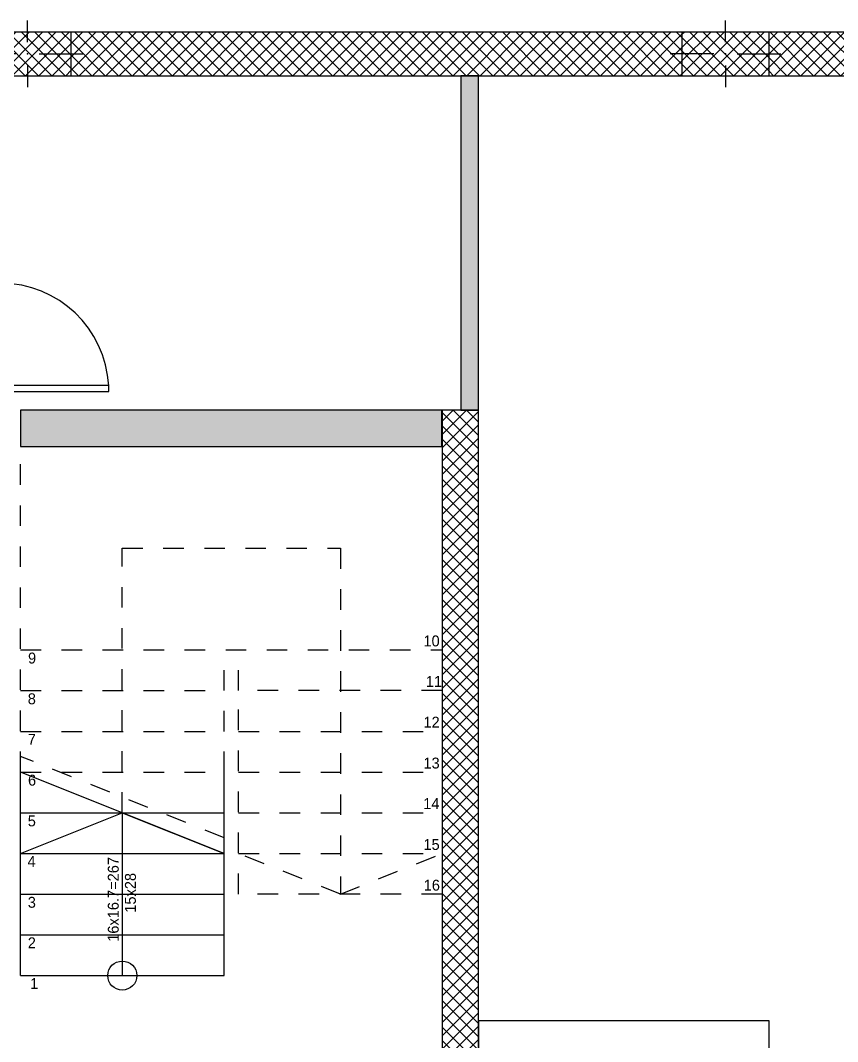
# Model space of a CAD drawing. Extents: x 613552 to 673048, y -929939 to -887889.
# Drawn here: x 636056 to 641676, y -902973 to -895949 of the extents above; entities that cross this region are included whole.
import ezdxf

# ---------------------------------------------------------------- set-up
doc = ezdxf.new("R2010")
doc.units = 0
doc.linetypes.add('DASHED', pattern=[282.222223, 141.111112, -141.111112])
for name, color, linetype in [('ARCHICAD_DOORS_PEN_NO__61', 251, 'CONTINUOUS'), ('DRAWING___FIGURE_PEN_NO__0', 251, 'CONTINUOUS'), ('STRUCTURAL_-_BEARING', 7, 'CONTINUOUS'), ('STRUCTURAL_-_BEARING_PEN_0', 14, 'CONTINUOUS'), ('STRUCTURAL_-_BEARING_PEN_1', 251, 'CONTINUOUS'), ('STRUCTURAL_-_BEARING_PEN_2', 8, 'CONTINUOUS'), ('STRUCTURAL_-_BEARING_PEN_3', 214, 'CONTINUOUS'), ('STRUCTURAL_-_BEARING_PEN_N', 7, 'CONTINUOUS')]:
    doc.layers.add(name, color=color, linetype=linetype)

# ---------------------------------------------------------------- blocks, each defined once
blk = doc.blocks.new('SLAB_1', base_point=(539566.4, -896139.8))
at = {"layer": 'STRUCTURAL_-_BEARING_PEN_N', "color": 7, "linetype": 'CONTINUOUS', "flags": 128}
blk.add_lwpolyline([(560266.4, -905289.8), (562266.4, -905289.8), (562266.4, -903439.8), (560266.4, -903439.8)], close=True, dxfattribs=at)
blk = doc.blocks.new('*X102')
at = {"layer": 'STRUCTURAL_-_BEARING', "color": 18, "linetype": 'CONTINUOUS'}
for p, q in [((560016.4, -898815.5), (560092.2, -898739.7)), ((560016.4, -898907.5), (560184.2, -898739.7)), ((560016.4, -898999.4), (560266.4, -898749.4)), ((560266.4, -898914), (560092.1, -898739.7)), ((560266.4, -898822), (560184.1, -898739.7)), ((560266.4, -899005.9), (560016.4, -898755.9)), ((560016.4, -899091.3), (560266.4, -898841.3)), ((560266.4, -899097.8), (560016.4, -898847.8)), ((560016.4, -899183.2), (560266.4, -898933.2)), ((560266.4, -899189.7), (560016.4, -898939.7)), ((560016.4, -899275.2), (560266.4, -899025.2)), ((560266.4, -899281.7), (560016.4, -899031.7)), ((560016.4, -899367.1), (560266.4, -899117.1)), ((560266.4, -899373.6), (560016.4, -899123.6)), ((560016.4, -899459), (560266.4, -899209)), ((560266.4, -899465.5), (560016.4, -899215.5)), ((560016.4, -899550.9), (560266.4, -899300.9)), ((560266.4, -899557.4), (560016.4, -899307.4)), ((560016.4, -899642.9), (560266.4, -899392.9)), ((560266.4, -899649.4), (560016.4, -899399.4)), ((560016.4, -899734.8), (560266.4, -899484.8)), ((560266.4, -899741.3), (560016.4, -899491.3)), ((560016.4, -899826.7), (560266.4, -899576.7)), ((560266.4, -899833.2), (560016.4, -899583.2)), ((560016.4, -899918.6), (560266.4, -899668.6)), ((560266.4, -899925.1), (560016.4, -899675.1)), ((560016.4, -900010.6), (560266.4, -899760.6)), ((560266.4, -900017.1), (560016.4, -899767.1)), ((560016.4, -900102.5), (560266.4, -899852.5)), ((560266.4, -900109), (560016.4, -899859)), ((560016.4, -900194.4), (560266.4, -899944.4)), ((560266.4, -900200.9), (560016.4, -899950.9)), ((560016.4, -900286.3), (560266.4, -900036.3)), ((560266.4, -900292.8), (560016.4, -900042.8)), ((560016.4, -900378.3), (560266.4, -900128.3)), ((560266.4, -900384.7), (560016.4, -900134.7)), ((560016.4, -900470.2), (560266.4, -900220.2)), ((560266.4, -900476.7), (560016.4, -900226.7)), ((560016.4, -900562.1), (560266.4, -900312.1)), ((560266.4, -900568.6), (560016.4, -900318.6)), ((560016.4, -900654), (560266.4, -900404)), ((560266.4, -900660.5), (560016.4, -900410.5)), ((560016.4, -900745.9), (560266.4, -900495.9)), ((560266.4, -900752.4), (560016.4, -900502.4)), ((560016.4, -900837.9), (560266.4, -900587.9)), ((560266.4, -900844.4), (560016.4, -900594.4)), ((560016.4, -900929.8), (560266.4, -900679.8)), ((560266.4, -900936.3), (560016.4, -900686.3)), ((560016.4, -901021.7), (560266.4, -900771.7)), ((560266.4, -901028.2), (560016.4, -900778.2)), ((560016.4, -901113.6), (560266.4, -900863.6)), ((560266.4, -901120.1), (560016.4, -900870.1)), ((560016.4, -901205.6), (560266.4, -900955.6)), ((560266.4, -901212.1), (560016.4, -900962.1)), ((560016.4, -901297.5), (560266.4, -901047.5)), ((560266.4, -901304), (560016.4, -901054)), ((560016.4, -901389.4), (560266.4, -901139.4)), ((560266.4, -901395.9), (560016.4, -901145.9)), ((560016.4, -901481.3), (560266.4, -901231.3)), ((560266.4, -901487.8), (560016.4, -901237.8)), ((560016.4, -901573.3), (560266.4, -901323.3)), ((560266.4, -901579.8), (560016.4, -901329.8)), ((560016.4, -901665.2), (560266.4, -901415.2)), ((560266.4, -901671.7), (560016.4, -901421.7)), ((560016.4, -901757.1), (560266.4, -901507.1)), ((560266.4, -901763.6), (560016.4, -901513.6)), ((560016.4, -901849), (560266.4, -901599)), ((560266.4, -901855.5), (560016.4, -901605.5)), ((560016.4, -901941), (560266.4, -901691)), ((560266.4, -901947.5), (560016.4, -901697.5)), ((560016.4, -902032.9), (560266.4, -901782.9)), ((560266.4, -902039.4), (560016.4, -901789.4)), ((560016.4, -902124.8), (560266.4, -901874.8)), ((560266.4, -902131.3), (560016.4, -901881.3)), ((560016.4, -902216.7), (560266.4, -901966.7)), ((560266.4, -902223.2), (560016.4, -901973.2)), ((560016.4, -902308.7), (560266.4, -902058.7)), ((560266.4, -902315.2), (560016.4, -902065.2)), ((560016.4, -902400.6), (560266.4, -902150.6)), ((560266.4, -902407.1), (560016.4, -902157.1)), ((560016.4, -902492.5), (560266.4, -902242.5)), ((560266.4, -902499), (560016.4, -902249)), ((560016.4, -902584.4), (560266.4, -902334.4)), ((560266.4, -902590.9), (560016.4, -902340.9)), ((560016.4, -902676.3), (560266.4, -902426.3)), ((560266.4, -902682.8), (560016.4, -902432.8)), ((560016.4, -902768.3), (560266.4, -902518.3)), ((560266.4, -902774.8), (560016.4, -902524.8)), ((560016.4, -902860.2), (560266.4, -902610.2)), ((560266.4, -902866.7), (560016.4, -902616.7)), ((560016.4, -902952.1), (560266.4, -902702.1)), ((560266.4, -902958.6), (560016.4, -902708.6)), ((560016.4, -903044), (560266.4, -902794)), ((560266.4, -903050.5), (560016.4, -902800.5)), ((560016.4, -903136), (560266.4, -902886)), ((560266.4, -903142.5), (560016.4, -902892.5)), ((560016.4, -903227.9), (560266.4, -902977.9)), ((560266.4, -903234.4), (560016.4, -902984.4)), ((560016.4, -903319.8), (560266.4, -903069.8)), ((560266.4, -903326.3), (560016.4, -903076.3)), ((560016.4, -903411.7), (560266.4, -903161.7)), ((560266.4, -903418.2), (560016.4, -903168.2)), ((560196, -903439.8), (560016.4, -903260.2)), ((560080.3, -903439.8), (560266.4, -903253.7)), ((560104.1, -903439.8), (560016.4, -903352.1)), ((560172.2, -903439.8), (560266.4, -903345.6)), ((560264.1, -903439.8), (560266.4, -903437.5))]:
    blk.add_line(p, q, dxfattribs=at)
blk = doc.blocks.new('WALL_5', base_point=(560016.4, -898739.7))
at = {"layer": 'STRUCTURAL_-_BEARING_PEN_0', "color": 14, "linetype": 'CONTINUOUS', "flags": 128}
for points in [[(560016.4, -898739.7), (560016.4, -903439.8)], [(560266.4, -898739.7), (560016.4, -898739.7)], [(560266.4, -903189.8), (560266.4, -898739.7)], [(560016.4, -903439.8), (560266.4, -903439.8)]]:
    blk.add_lwpolyline(points, dxfattribs=at)
at = {"layer": 'STRUCTURAL_-_BEARING', "color": 18, "linetype": 'CONTINUOUS'}
blk.add_blockref('*X102', (0, 0), dxfattribs=at)
blk = doc.blocks.new('*X128')
at = {"layer": 'STRUCTURAL_-_BEARING_PEN_1', "color": 251, "linetype": 'CONTINUOUS'}
for p, q in [((562266.4, -896197.9), (562324.4, -896139.8)), ((562266.4, -896289.8), (562416.4, -896139.8)), ((562266.4, -896381.7), (562508.3, -896139.8)), ((562572.3, -896439.8), (562272.3, -896139.8)), ((562300.2, -896439.8), (562600.2, -896139.8)), ((562664.2, -896439.8), (562364.2, -896139.8)), ((562392.1, -896439.8), (562692.1, -896139.8)), ((562756.1, -896439.8), (562456.1, -896139.8)), ((562484.1, -896439.8), (562784.1, -896139.8)), ((562848, -896439.8), (562548, -896139.8)), ((562576, -896439.8), (562876, -896139.8)), ((562940, -896439.8), (562640, -896139.8)), ((562667.9, -896439.8), (562967.9, -896139.8)), ((563031.9, -896439.8), (562731.9, -896139.8)), ((562759.8, -896439.8), (563059.8, -896139.8)), ((563123.8, -896439.8), (562823.8, -896139.8)), ((562851.8, -896439.8), (563151.8, -896139.8)), ((563215.7, -896439.8), (562915.7, -896139.8)), ((562943.7, -896439.8), (563243.7, -896139.8)), ((563307.7, -896439.8), (563007.7, -896139.8)), ((563035.6, -896439.8), (563335.6, -896139.8)), ((563399.6, -896439.8), (563099.6, -896139.8)), ((563127.5, -896439.8), (563427.5, -896139.8)), ((563491.5, -896439.8), (563191.5, -896139.8)), ((563219.5, -896439.8), (563519.5, -896139.8)), ((563583.4, -896439.8), (563283.4, -896139.8)), ((563311.4, -896439.8), (563611.4, -896139.8)), ((563675.4, -896439.8), (563375.4, -896139.8)), ((563403.3, -896439.8), (563703.3, -896139.8)), ((563767.3, -896439.8), (563467.3, -896139.8)), ((563495.2, -896439.8), (563795.2, -896139.8)), ((563859.2, -896439.8), (563559.2, -896139.8)), ((563587.2, -896439.8), (563887.2, -896139.8)), ((563951.1, -896439.8), (563651.1, -896139.8)), ((563679.1, -896439.8), (563979.1, -896139.8)), ((564043.1, -896439.8), (563743.1, -896139.8)), ((563771, -896439.8), (564071, -896139.8)), ((564135, -896439.8), (563835, -896139.8)), ((563862.9, -896439.8), (564162.9, -896139.8)), ((564226.9, -896439.8), (563926.9, -896139.8)), ((563954.8, -896439.8), (564254.8, -896139.8)), ((564318.8, -896439.8), (564018.8, -896139.8)), ((564046.8, -896439.8), (564346.8, -896139.8)), ((564410.8, -896439.8), (564110.8, -896139.8)), ((564138.7, -896439.8), (564438.7, -896139.8)), ((564502.7, -896439.8), (564202.7, -896139.8)), ((564230.6, -896439.8), (564530.6, -896139.8)), ((564594.6, -896439.8), (564294.6, -896139.8)), ((564322.5, -896439.8), (564622.5, -896139.8)), ((564686.5, -896439.8), (564386.5, -896139.8)), ((564414.5, -896439.8), (564714.5, -896139.8)), ((564778.5, -896439.8), (564478.5, -896139.8)), ((564506.4, -896439.8), (564806.4, -896139.8)), ((564870.4, -896439.8), (564570.4, -896139.8)), ((564598.3, -896439.8), (564898.3, -896139.8)), ((564962.3, -896439.8), (564662.3, -896139.8)), ((564690.2, -896439.8), (564990.2, -896139.8)), ((565054.2, -896439.8), (564754.2, -896139.8)), ((564782.2, -896439.8), (565082.2, -896139.8)), ((565146.1, -896439.8), (564846.1, -896139.8)), ((564874.1, -896439.8), (565174.1, -896139.8)), ((565238.1, -896439.8), (564938.1, -896139.8)), ((564966, -896439.8), (565266, -896139.8)), ((565330, -896439.8), (565030, -896139.8)), ((565057.9, -896439.8), (565357.9, -896139.8)), ((565421.9, -896439.8), (565121.9, -896139.8)), ((565149.9, -896439.8), (565449.9, -896139.8)), ((565513.8, -896439.8), (565213.8, -896139.8)), ((565241.8, -896439.8), (565541.8, -896139.8)), ((565605.8, -896439.8), (565305.8, -896139.8)), ((565333.7, -896439.8), (565633.7, -896139.8)), ((565697.7, -896439.8), (565397.7, -896139.8)), ((565425.6, -896439.8), (565725.6, -896139.8)), ((565789.6, -896439.8), (565489.6, -896139.8)), ((565517.6, -896439.8), (565817.6, -896139.8)), ((565881.5, -896439.8), (565581.5, -896139.8)), ((565609.5, -896439.8), (565909.5, -896139.8)), ((565973.5, -896439.8), (565673.5, -896139.8)), ((565701.4, -896439.8), (566001.4, -896139.8)), ((566065.4, -896439.8), (565765.4, -896139.8)), ((565793.3, -896439.8), (566093.3, -896139.8)), ((566157.3, -896439.8), (565857.3, -896139.8)), ((565885.3, -896439.8), (566185.3, -896139.8)), ((566249.2, -896439.8), (565949.2, -896139.8)), ((565977.2, -896439.8), (566277.2, -896139.8)), ((566341.2, -896439.8), (566041.2, -896139.8)), ((566069.1, -896439.8), (566366.4, -896142.5)), ((566366.4, -896373.1), (566133.1, -896139.8)), ((566366.4, -896281.2), (566225, -896139.8)), ((566366.4, -896189.3), (566316.9, -896139.8)), ((562480.4, -896439.8), (562266.4, -896225.8)), ((566161, -896439.8), (566366.4, -896234.4)), ((562388.4, -896439.8), (562266.4, -896317.8)), ((566252.9, -896439.8), (566366.4, -896326.3)), ((562296.5, -896439.8), (562266.4, -896409.7)), ((566344.9, -896439.8), (566366.4, -896418.3))]:
    blk.add_line(p, q, dxfattribs=at)
blk = doc.blocks.new('*X129')
at = {"layer": 'STRUCTURAL_-_BEARING_PEN_1', "color": 251, "linetype": 'CONTINUOUS'}
for p, q in [((557466.4, -896217.8), (557544.4, -896139.8)), ((557466.4, -896309.7), (557636.3, -896139.8)), ((557466.4, -896401.7), (557728.3, -896139.8)), ((557792.2, -896439.8), (557492.2, -896139.8)), ((557520.2, -896439.8), (557820.2, -896139.8)), ((557884.2, -896439.8), (557584.2, -896139.8)), ((557612.1, -896439.8), (557912.1, -896139.8)), ((557976.1, -896439.8), (557676.1, -896139.8)), ((557704, -896439.8), (558004, -896139.8)), ((558068, -896439.8), (557768, -896139.8)), ((557796, -896439.8), (558096, -896139.8)), ((558159.9, -896439.8), (557859.9, -896139.8)), ((557887.9, -896439.8), (558187.9, -896139.8)), ((558251.9, -896439.8), (557951.9, -896139.8)), ((557979.8, -896439.8), (558279.8, -896139.8)), ((558343.8, -896439.8), (558043.8, -896139.8)), ((558071.7, -896439.8), (558371.7, -896139.8)), ((558435.7, -896439.8), (558135.7, -896139.8)), ((558163.6, -896439.8), (558463.6, -896139.8)), ((558527.6, -896439.8), (558227.6, -896139.8)), ((558255.6, -896439.8), (558555.6, -896139.8)), ((558619.6, -896439.8), (558319.6, -896139.8)), ((558347.5, -896439.8), (558647.5, -896139.8)), ((558711.5, -896439.8), (558411.5, -896139.8)), ((558439.4, -896439.8), (558739.4, -896139.8)), ((558803.4, -896439.8), (558503.4, -896139.8)), ((558531.3, -896439.8), (558831.3, -896139.8)), ((558895.3, -896439.8), (558595.3, -896139.8)), ((558623.3, -896439.8), (558923.3, -896139.8)), ((558987.2, -896439.8), (558687.2, -896139.8)), ((558715.2, -896439.8), (559015.2, -896139.8)), ((559079.2, -896439.8), (558779.2, -896139.8)), ((558807.1, -896439.8), (559107.1, -896139.8)), ((559171.1, -896439.8), (558871.1, -896139.8)), ((558899, -896439.8), (559199, -896139.8)), ((559263, -896439.8), (558963, -896139.8)), ((558991, -896439.8), (559291, -896139.8)), ((559354.9, -896439.8), (559054.9, -896139.8)), ((559082.9, -896439.8), (559382.9, -896139.8)), ((559446.9, -896439.8), (559146.9, -896139.8)), ((559174.8, -896439.8), (559474.8, -896139.8)), ((559538.8, -896439.8), (559238.8, -896139.8)), ((559266.7, -896439.8), (559566.7, -896139.8)), ((559630.7, -896439.8), (559330.7, -896139.8)), ((559358.7, -896439.8), (559658.7, -896139.8)), ((559722.6, -896439.8), (559422.6, -896139.8)), ((559450.6, -896439.8), (559750.6, -896139.8)), ((559814.6, -896439.8), (559514.6, -896139.8)), ((559542.5, -896439.8), (559842.5, -896139.8)), ((559906.5, -896439.8), (559606.5, -896139.8)), ((559634.4, -896439.8), (559934.4, -896139.8)), ((559998.4, -896439.8), (559698.4, -896139.8)), ((559726.4, -896439.8), (560026.4, -896139.8)), ((560090.3, -896439.8), (559790.3, -896139.8)), ((559818.3, -896439.8), (560118.3, -896139.8)), ((560182.3, -896439.8), (559882.3, -896139.8)), ((559910.2, -896439.8), (560210.2, -896139.8)), ((560274.2, -896439.8), (559974.2, -896139.8)), ((560002.1, -896439.8), (560302.1, -896139.8)), ((560366.1, -896439.8), (560066.1, -896139.8)), ((560094, -896439.8), (560394, -896139.8)), ((560458, -896439.8), (560158, -896139.8)), ((560186, -896439.8), (560486, -896139.8)), ((560550, -896439.8), (560250, -896139.8)), ((560277.9, -896439.8), (560577.9, -896139.8)), ((560641.9, -896439.8), (560341.9, -896139.8)), ((560369.8, -896439.8), (560669.8, -896139.8)), ((560733.8, -896439.8), (560433.8, -896139.8)), ((560461.7, -896439.8), (560761.7, -896139.8)), ((560825.7, -896439.8), (560525.7, -896139.8)), ((560553.7, -896439.8), (560853.7, -896139.8)), ((560917.6, -896439.8), (560617.6, -896139.8)), ((560645.6, -896439.8), (560945.6, -896139.8)), ((561009.6, -896439.8), (560709.6, -896139.8)), ((560737.5, -896439.8), (561037.5, -896139.8)), ((561101.5, -896439.8), (560801.5, -896139.8)), ((560829.4, -896439.8), (561129.4, -896139.8)), ((561193.4, -896439.8), (560893.4, -896139.8)), ((560921.4, -896439.8), (561221.4, -896139.8)), ((561285.3, -896439.8), (560985.3, -896139.8)), ((561013.3, -896439.8), (561313.3, -896139.8)), ((561377.3, -896439.8), (561077.3, -896139.8)), ((561105.2, -896439.8), (561405.2, -896139.8)), ((561469.2, -896439.8), (561169.2, -896139.8)), ((561197.1, -896439.8), (561497.1, -896139.8)), ((561561.1, -896439.8), (561261.1, -896139.8)), ((561289.1, -896439.8), (561589.1, -896139.8)), ((561653, -896439.8), (561353, -896139.8)), ((561381, -896439.8), (561666.4, -896154.4)), ((561666.4, -896361.2), (561445, -896139.8)), ((561666.4, -896269.3), (561536.9, -896139.8)), ((561666.4, -896177.4), (561628.8, -896139.8)), ((557700.3, -896439.8), (557466.4, -896205.9)), ((561472.9, -896439.8), (561666.4, -896246.3)), ((557608.4, -896439.8), (557466.4, -896297.8)), ((561564.8, -896439.8), (561666.4, -896338.2)), ((557516.5, -896439.8), (557466.4, -896389.7)), ((561656.8, -896439.8), (561666.4, -896430.2))]:
    blk.add_line(p, q, dxfattribs=at)
blk = doc.blocks.new('WALL_12', base_point=(539566.4, -896139.8))
at = {"layer": 'STRUCTURAL_-_BEARING_PEN_N', "color": 7, "linetype": 'CONTINUOUS', "flags": 128}
for points in [[(584366.4, -896139.8), (539566.4, -896139.8)], [(539866.4, -896439.8), (584066.4, -896439.8)]]:
    blk.add_lwpolyline(points, dxfattribs=at)
at = {"layer": 'STRUCTURAL_-_BEARING_PEN_1', "color": 251, "linetype": 'CONTINUOUS'}
for name in ['*X129', '*X128']:
    blk.add_blockref(name, (0, 0), dxfattribs=at)
blk = doc.blocks.new('*U133')
at = {"layer": 'STRUCTURAL_-_BEARING_PEN_2', "color": 8, "linetype": 'CONTINUOUS'}
for points in [[(556866.4, -897839.7), (556866.4, -896439.8), (556981.4, -897839.7)], [(556981.4, -897839.7), (556866.4, -896439.8), (556981.4, -896439.8)], [(556981.4, -897839.7), (556981.4, -896439.8), (556986.4, -897839.7)], [(556986.4, -897839.7), (556981.4, -896439.8), (556986.4, -896439.8)]]:
    blk.add_solid(points, dxfattribs=at)
blk = doc.blocks.new('*U134')
at = {"layer": 'STRUCTURAL_-_BEARING_PEN_2', "color": 8, "linetype": 'CONTINUOUS'}
for points in [[(556866.4, -898739.7), (556866.4, -898639.7), (556981.4, -898739.7)], [(556981.4, -898739.7), (556866.4, -898639.7), (556981.4, -898639.7)], [(556981.4, -898739.7), (556981.4, -898639.7), (556986.4, -898739.7)], [(556986.4, -898739.7), (556981.4, -898639.7), (556986.4, -898639.7)]]:
    blk.add_solid(points, dxfattribs=at)
blk = doc.blocks.new('D1_14')
at = {"layer": 'ARCHICAD_DOORS_PEN_NO__61', "color": 251, "linetype": 'CONTINUOUS'}
for p, q in [((372, 744), (332, 744)), ((332, 744), (332, 0)), ((372, 0), (372, 744)), ((-387, 24), (-437, 24)), ((-437, 24), (-437, 5)), ((-437, 5), (-387, 5)), ((-400, 5), (-437, 5)), ((-375, 5), (-400, 5)), ((-400, 5), (-400, 0)), ((-400, 0), (-400, 5)), ((-400, 0), (-375, 0)), ((-372, 0), (-400, 0)), ((-400, 0), (-400, -115)), ((-400, -115), (-400, 0)), ((-387, 5), (-387, 24)), ((-375, 0), (-375, 5)), ((-372, -40), (-372, 0)), ((332, 0), (372, 0)), ((400, 0), (372, 0)), ((372, 0), (372, -40)), ((400, 5), (375, 5)), ((375, 5), (375, 0)), ((375, 0), (400, 0)), ((437, 24), (387, 24)), ((387, 24), (387, 5)), ((387, 5), (437, 5)), ((400, 0), (400, 5)), ((400, 0), (400, 5)), ((400, 5), (437, 5)), ((400, -115), (400, 0)), ((400, -115), (400, 0)), ((437, 5), (437, 24)), ((-360, -40), (-372, -40)), ((-360, -115), (-360, -40)), ((372, -40), (360, -40)), ((360, -40), (360, -115)), ((-387, -115), (-437, -115)), ((-437, -115), (-437, -134)), ((-400, -115), (-437, -115)), ((-437, -134), (-387, -134)), ((-400, -115), (-360, -115)), ((-387, -134), (-387, -115)), ((360, -115), (400, -115)), ((437, -115), (387, -115)), ((387, -115), (387, -134)), ((387, -134), (437, -134)), ((400, -115), (437, -115)), ((437, -134), (437, -115))]:
    blk.add_line(p, q, dxfattribs=at)
blk.add_arc((372, 0), 744, 93.0819, 180, dxfattribs=at)
blk = doc.blocks.new('WALL_13', base_point=(556866.4, -898739.7))
at = {"layer": 'STRUCTURAL_-_BEARING_PEN_N', "color": 7, "linetype": 'CONTINUOUS'}
for p, q in [((556866.4, -897839.7), (556866.4, -897802.7)), ((556866.4, -897839.7), (556981.4, -897839.7)), ((556981.4, -897839.7), (556986.4, -897839.7)), ((556986.4, -897839.7), (556986.4, -897802.7)), ((556866.4, -898639.7), (556866.4, -898676.7)), ((556866.4, -898639.7), (556981.4, -898639.7)), ((556981.4, -898639.7), (556986.4, -898639.7)), ((556986.4, -898639.7), (556986.4, -898676.7))]:
    blk.add_line(p, q, dxfattribs=at)
at = {"layer": 'STRUCTURAL_-_BEARING_PEN_N', "color": 7, "linetype": 'CONTINUOUS', "flags": 128}
for points in [[(556866.4, -896439.8), (556866.4, -897839.7)], [(556986.4, -897839.7), (556986.4, -896439.8)], [(556866.4, -898639.7), (556866.4, -898739.7)], [(556986.4, -898739.7), (556986.4, -898639.7)], [(556866.4, -898739.7), (556986.4, -898739.7)]]:
    blk.add_lwpolyline(points, dxfattribs=at)
at = {"layer": 'ARCHICAD_DOORS_PEN_NO__61', "color": 251, "linetype": 'CONTINUOUS', "zscale": 1000, "rotation": 270}
blk.add_blockref('D1_14', (556981.4, -898239.7), dxfattribs=at)
at = {"layer": 'STRUCTURAL_-_BEARING_PEN_2', "color": 8, "linetype": 'CONTINUOUS'}
for name in ['*U133', '*U134']:
    blk.add_blockref(name, (0, 0), dxfattribs=at)
blk = doc.blocks.new('*U135')
at = {"layer": 'STRUCTURAL_-_BEARING_PEN_2', "color": 8, "linetype": 'CONTINUOUS'}
for points in [[(557117.4, -898989.7), (557117.4, -898739.7), (560015.4, -898989.7)], [(560015.4, -898989.7), (557117.4, -898739.7), (560015.4, -898739.7)]]:
    blk.add_solid(points, dxfattribs=at)
blk = doc.blocks.new('WALL_14', base_point=(557117.4, -898739.7))
at = {"layer": 'STRUCTURAL_-_BEARING_PEN_N', "color": 7, "linetype": 'CONTINUOUS', "flags": 128}
for points in [[(560015.4, -898739.7), (557117.4, -898739.7)], [(557117.4, -898739.7), (557117.4, -898989.7)], [(560015.4, -898989.7), (560015.4, -898739.7)], [(557117.4, -898989.7), (560015.4, -898989.7)]]:
    blk.add_lwpolyline(points, dxfattribs=at)
at = {"layer": 'STRUCTURAL_-_BEARING_PEN_2', "color": 8, "linetype": 'CONTINUOUS'}
blk.add_blockref('*U135', (0, 0), dxfattribs=at)
blk = doc.blocks.new('*U150')
at = {"layer": 'STRUCTURAL_-_BEARING_PEN_2', "color": 8, "linetype": 'CONTINUOUS'}
for points in [[(560146.4, -898739.7), (560146.4, -896439.8), (560266.4, -898739.7)], [(560266.4, -898739.7), (560146.4, -896439.8), (560266.4, -896439.8)]]:
    blk.add_solid(points, dxfattribs=at)
blk = doc.blocks.new('WALL_21', base_point=(560266.4, -898739.7))
at = {"layer": 'STRUCTURAL_-_BEARING_PEN_N', "color": 7, "linetype": 'CONTINUOUS', "flags": 128}
for points in [[(560266.4, -896439.8), (560146.4, -896439.8)], [(560146.4, -896439.8), (560146.4, -898739.7)], [(560266.4, -898739.7), (560266.4, -896439.8)], [(560146.4, -898739.7), (560266.4, -898739.7)]]:
    blk.add_lwpolyline(points, dxfattribs=at)
at = {"layer": 'STRUCTURAL_-_BEARING_PEN_2', "color": 8, "linetype": 'CONTINUOUS'}
blk.add_blockref('*U150', (0, 0), dxfattribs=at)
blk = doc.blocks.new('*X161')
at = {"layer": 'STRUCTURAL_-_BEARING', "color": 18, "linetype": 'CONTINUOUS'}
for p, q in [((556866.4, -896174.3), (556900.9, -896139.8)), ((556866.4, -896266.3), (556992.9, -896139.8)), ((556866.4, -896358.2), (557084.8, -896139.8)), ((556876.7, -896439.8), (557176.7, -896139.8)), ((557240.7, -896439.8), (556940.7, -896139.8)), ((556968.6, -896439.8), (557268.6, -896139.8)), ((557332.6, -896439.8), (557032.6, -896139.8)), ((557060.6, -896439.8), (557360.6, -896139.8)), ((557424.5, -896439.8), (557124.5, -896139.8)), ((557152.5, -896439.8), (557452.5, -896139.8)), ((557466.4, -896389.7), (557216.5, -896139.8)), ((557466.4, -896297.8), (557308.4, -896139.8)), ((557466.4, -896205.9), (557400.3, -896139.8)), ((557148.8, -896439.8), (556866.4, -896157.4)), ((557244.4, -896439.8), (557466.4, -896217.8)), ((557056.8, -896439.8), (556866.4, -896249.4)), ((556964.9, -896439.8), (556866.4, -896341.3)), ((557336.3, -896439.8), (557466.4, -896309.7)), ((556873, -896439.8), (556866.4, -896433.2)), ((557428.3, -896439.8), (557466.4, -896401.7))]:
    blk.add_line(p, q, dxfattribs=at)
blk = doc.blocks.new('COLUMN_1', base_point=(557166.4, -896289.8))
at = {"layer": 'STRUCTURAL_-_BEARING_PEN_0', "color": 14, "linetype": 'CONTINUOUS', "flags": 128}
blk.add_lwpolyline([(556866.4, -896439.8), (557466.4, -896439.8), (557466.4, -896139.8), (556866.4, -896139.8)], close=True, dxfattribs=at)
at = {"layer": 'STRUCTURAL_-_BEARING_PEN_N', "color": 7, "linetype": 'CONTINUOUS'}
for p, q in [((557166.4, -896209.8), (557166.4, -896059.8)), ((557086.4, -896289.8), (556786.4, -896289.8)), ((557246.4, -896289.8), (557546.4, -896289.8)), ((557166.4, -896369.8), (557166.4, -896519.8))]:
    blk.add_line(p, q, dxfattribs=at)
blk.add_point((557166.4, -896289.8), dxfattribs=at)
at = {"layer": 'STRUCTURAL_-_BEARING', "color": 18, "linetype": 'CONTINUOUS'}
blk.add_blockref('*X161', (0, 0), dxfattribs=at)
blk = doc.blocks.new('*X162')
at = {"layer": 'STRUCTURAL_-_BEARING', "color": 18, "linetype": 'CONTINUOUS'}
for p, q in [((561666.4, -896154.4), (561681, -896139.8)), ((561666.4, -896246.3), (561772.9, -896139.8)), ((561666.4, -896338.2), (561864.8, -896139.8)), ((561666.4, -896430.2), (561956.8, -896139.8)), ((562020.7, -896439.8), (561720.7, -896139.8)), ((561748.7, -896439.8), (562048.7, -896139.8)), ((562112.7, -896439.8), (561812.7, -896139.8)), ((561840.6, -896439.8), (562140.6, -896139.8)), ((562204.6, -896439.8), (561904.6, -896139.8)), ((561932.5, -896439.8), (562232.5, -896139.8)), ((562266.4, -896409.7), (561996.5, -896139.8)), ((562266.4, -896317.8), (562088.4, -896139.8)), ((562266.4, -896225.8), (562180.4, -896139.8)), ((561928.8, -896439.8), (561666.4, -896177.4)), ((562024.4, -896439.8), (562266.4, -896197.9)), ((561836.9, -896439.8), (561666.4, -896269.3)), ((562116.4, -896439.8), (562266.4, -896289.8)), ((561745, -896439.8), (561666.4, -896361.2)), ((562208.3, -896439.8), (562266.4, -896381.7))]:
    blk.add_line(p, q, dxfattribs=at)
blk = doc.blocks.new('COLUMN_2', base_point=(561966.4, -896289.8))
at = {"layer": 'STRUCTURAL_-_BEARING_PEN_0', "color": 14, "linetype": 'CONTINUOUS', "flags": 128}
blk.add_lwpolyline([(561666.4, -896439.8), (562266.4, -896439.8), (562266.4, -896139.8), (561666.4, -896139.8)], close=True, dxfattribs=at)
at = {"layer": 'STRUCTURAL_-_BEARING_PEN_N', "color": 7, "linetype": 'CONTINUOUS'}
for p, q in [((561966.4, -896209.8), (561966.4, -896059.8)), ((561886.4, -896289.8), (561586.4, -896289.8)), ((562046.4, -896289.8), (562346.4, -896289.8)), ((561966.4, -896369.8), (561966.4, -896519.8))]:
    blk.add_line(p, q, dxfattribs=at)
blk.add_point((561966.4, -896289.8), dxfattribs=at)
at = {"layer": 'STRUCTURAL_-_BEARING', "color": 18, "linetype": 'CONTINUOUS'}
blk.add_blockref('*X162', (0, 0), dxfattribs=at)

msp = doc.modelspace()

# ---------------------------------------------------------------- linework, layer by layer
at = {"layer": 'STRUCTURAL_-_BEARING_PEN_3', "color": 214, "linetype": 'DASHED'}
for points in [[(636056.1, -901119.1), (636056.1, -898879.1)], [(636056.1, -898879.1), (638956.1, -898879.1), (638956.1, -901959.1), (637556.1, -901959.1), (637556.1, -900559.1)], [(636756.1, -901399.1), (636756.1, -899579.1), (638256.1, -899579.1), (638256.1, -901959.1), (637556.1, -901679.1)], [(636056.1, -900559.1), (637456.1, -900559.1), (637456.1, -900279.1)], [(636056.1, -900279.1), (638956.1, -900279.1)], [(638956.1, -900559.1), (637556.1, -900559.1), (637556.1, -900279.1)], [(636056.1, -900839.1), (637456.1, -900839.1), (637456.1, -900559.1)], [(636056.1, -901119.1), (637456.1, -901119.1), (637456.1, -900839.1)], [(637556.1, -900839.1), (638956.1, -900839.1)], [(637456.1, -901571.4), (636056.1, -901011.4)], [(637556.1, -901119.1), (638956.1, -901119.1)], [(637556.1, -901399.1), (638956.1, -901399.1)], [(637556.1, -901679.1), (638956.1, -901679.1)], [(638256.1, -901959.1), (638956.1, -901679.1)]]:
    msp.add_lwpolyline(points, dxfattribs=at)
at = {"layer": 'STRUCTURAL_-_BEARING_PEN_3', "color": 214, "linetype": 'CONTINUOUS'}
for points in [[(636056.1, -901399.1), (637456.1, -901399.1), (637456.1, -901119.1)], [(636056.1, -902519.1), (636056.1, -901119.1)], [(637456.1, -901679.1), (636056.1, -901119.1)], [(636056.1, -901679.1), (637456.1, -901679.1), (637456.1, -901399.1)], [(636056.1, -901679.1), (636756.1, -901399.1), (637456.1, -901679.1)], [(636756.1, -901399.1), (636756.1, -902519.1)], [(636056.1, -901959.1), (637456.1, -901959.1), (637456.1, -901679.1)], [(636056.1, -902239.1), (637456.1, -902239.1), (637456.1, -901959.1)], [(636056.1, -902519.1), (637456.1, -902519.1), (637456.1, -902239.1)]]:
    msp.add_lwpolyline(points, dxfattribs=at)
msp.add_circle((636756.1, -902519.1), 100, dxfattribs=at)

# ---------------------------------------------------------------- block references
at = {"layer": 'STRUCTURAL_-_BEARING', "color": 7, "linetype": 'CONTINUOUS'}
msp.add_blockref('SLAB_1', (618505.1, -895529.2), dxfattribs=at)
at = {"layer": 'STRUCTURAL_-_BEARING', "color": 14}
for name, p in [('COLUMN_1', (636105.1, -896179.2)), ('COLUMN_2', (640905.1, -896179.2)), ('WALL_5', (638955.1, -898629.1))]:
    msp.add_blockref(name, p, dxfattribs=at)
at = {"layer": 'STRUCTURAL_-_BEARING', "color": 7}
for name, p in [('WALL_12', (618505.1, -896029.2)), ('WALL_13', (635805.1, -898629.1)), ('WALL_21', (639205.1, -898629.1)), ('WALL_14', (636056.1, -898629.1))]:
    msp.add_blockref(name, p, dxfattribs=at)

# ---------------------------------------------------------------- texts
at = {"layer": 'DRAWING___FIGURE_PEN_NO__0', "color": 251, "linetype": 'CONTINUOUS'}
for s, p in [('10', (638827.5, -900254.6)), ('9', (636107.9, -900372.5)), ('11', (638843.6, -900533.4)), ('8', (636106.1, -900652.5)), ('12', (638827.5, -900813.4)), ('7', (636106.1, -900931.3)), ('13', (638827.5, -901094.7)), ('6', (636107.9, -901212.5)), ('14', (638825.7, -901373.4)), ('5', (636106.1, -901492.5)), ('15', (638827.5, -901654.6)), ('4', (636104.3, -901771.3)), ('16', (638829.3, -901934.6)), ('3', (636106.1, -902052.5)), ('2', (636106.1, -902331.3)), ('1', (636122.2, -902611.3))]:
    msp.add_text(s, height=75, dxfattribs=at).set_placement(p)
for s, p in [('16x16.7=267', (636731.6, -902286.4)), ('15x28', (636849.5, -902086.4))]:
    msp.add_text(s, height=75, rotation=90, dxfattribs=at).set_placement(p)

doc.saveas('drawing.dxf')
